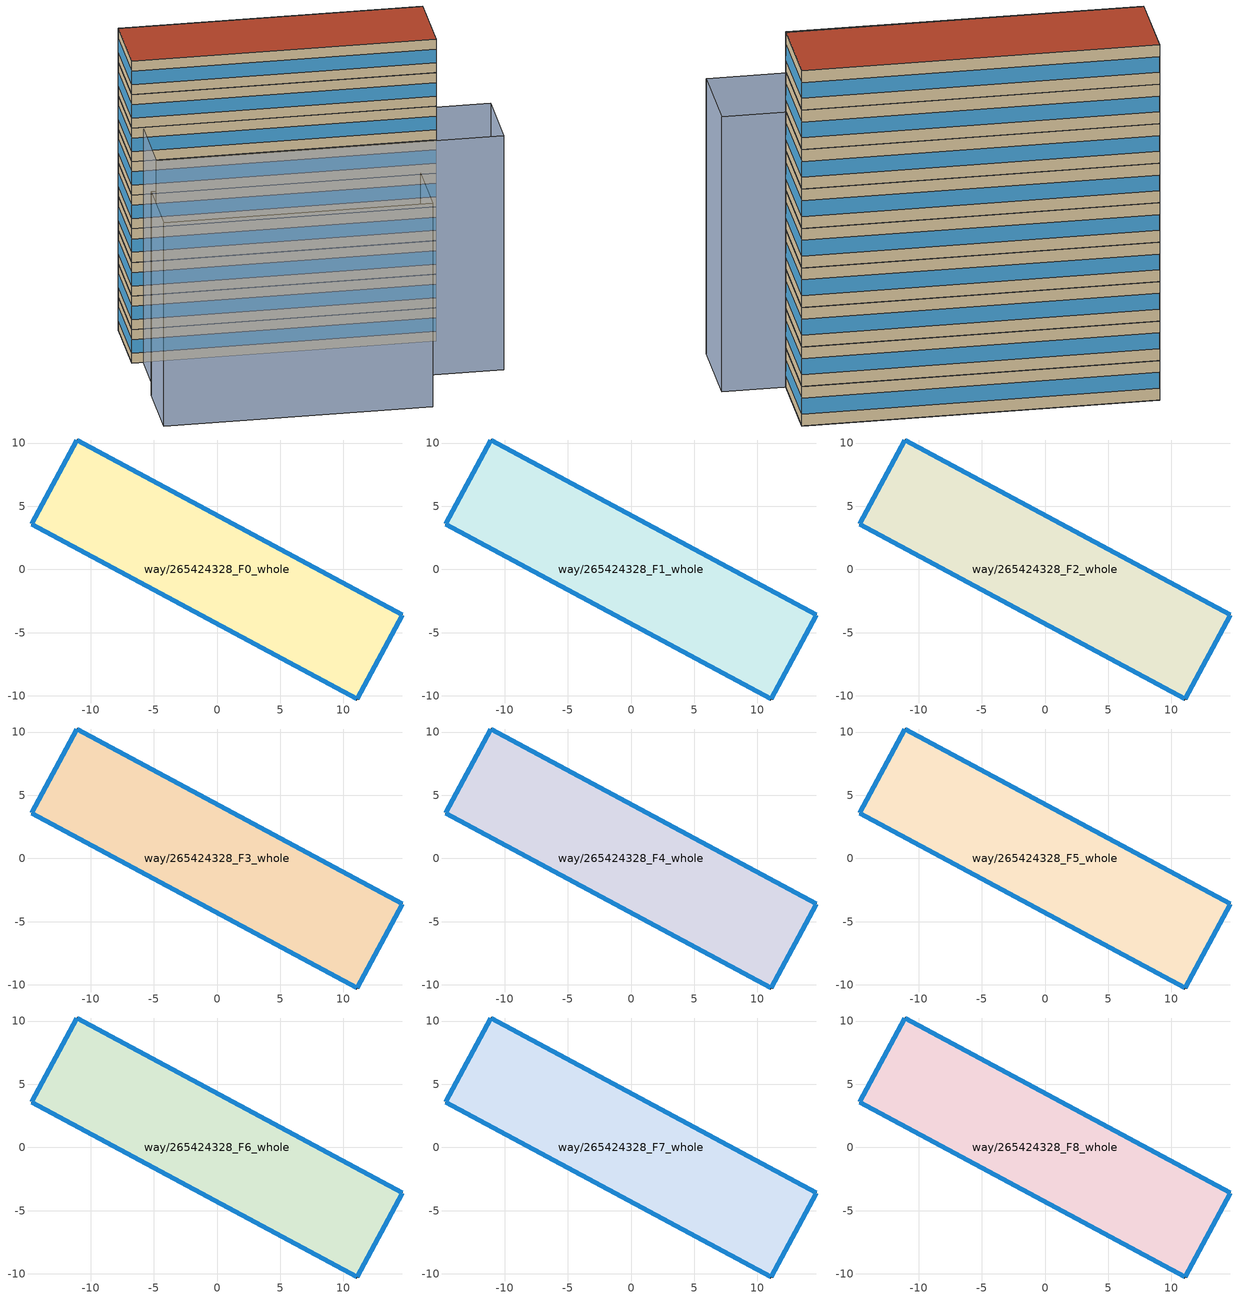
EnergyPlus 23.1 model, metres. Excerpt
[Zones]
way/265424328_F0_whole
 floor ground (Floor_Construction): 11.08,-10.24 14.65,-3.6 -11.08,10.24 -14.65,3.6 z0
 wall outside (Wall_Construction): 14.65,-3.6 11.08,-10.24 -14.65,3.6 -11.08,10.24 14.65,-3.6 z0:3.5
 window (Window_Construction): 14.65,-3.61 11.08,-10.24 / 11.07,-10.23 -14.64,3.6 / -14.65,3.61 -11.08,10.24 / -11.07,10.23 14.64,-3.6 z1.05:2.45
way/265424328_F1_whole
 floor to way/265424328_F0_whole (Floor_Construction): 11.08,-10.24 14.65,-3.6 -11.08,10.24 -14.65,3.6 z3.5
 wall outside (Wall_Construction): 14.65,-3.6 11.08,-10.24 -14.65,3.6 -11.08,10.24 14.65,-3.6 z3.5:7
 window (Window_Construction): 14.65,-3.61 11.08,-10.24 / 11.07,-10.23 -14.64,3.6 / -14.65,3.61 -11.08,10.24 / -11.07,10.23 14.64,-3.6 z4.55:5.95
way/265424328_F2_whole
 floor to way/265424328_F1_whole (Floor_Construction): 11.08,-10.24 14.65,-3.6 -11.08,10.24 -14.65,3.6 z7
 wall outside (Wall_Construction): 14.65,-3.6 11.08,-10.24 -14.65,3.6 -11.08,10.24 14.65,-3.6 z7:10.5
 window (Window_Construction): 14.65,-3.61 11.08,-10.24 / 11.07,-10.23 -14.64,3.6 / -14.65,3.61 -11.08,10.24 / -11.07,10.23 14.64,-3.6 z8.05:9.45
way/265424328_F3_whole
 floor to way/265424328_F2_whole (Floor_Construction): 11.08,-10.24 14.65,-3.6 -11.08,10.24 -14.65,3.6 z10.5
 wall outside (Wall_Construction): 14.65,-3.6 11.08,-10.24 -14.65,3.6 -11.08,10.24 14.65,-3.6 z10.5:14
 window (Window_Construction): 14.65,-3.61 11.08,-10.24 / 11.07,-10.23 -14.64,3.6 / -14.65,3.61 -11.08,10.24 / -11.07,10.23 14.64,-3.6 z11.55:12.95
way/265424328_F4_whole
 floor to way/265424328_F3_whole (Floor_Construction): 11.08,-10.24 14.65,-3.6 -11.08,10.24 -14.65,3.6 z14
 wall outside (Wall_Construction): 14.65,-3.6 11.08,-10.24 -14.65,3.6 -11.08,10.24 14.65,-3.6 z14:17.5
 window (Window_Construction): 14.65,-3.61 11.08,-10.24 / 11.07,-10.23 -14.64,3.6 / -14.65,3.61 -11.08,10.24 / -11.07,10.23 14.64,-3.6 z15.05:16.45
way/265424328_F5_whole
 floor to way/265424328_F4_whole (Floor_Construction): 11.08,-10.24 14.65,-3.6 -11.08,10.24 -14.65,3.6 z17.5
 wall outside (Wall_Construction): 14.65,-3.6 11.08,-10.24 -14.65,3.6 -11.08,10.24 14.65,-3.6 z17.5:21
 window (Window_Construction): 14.65,-3.61 11.08,-10.24 / 11.07,-10.23 -14.64,3.6 / -14.65,3.61 -11.08,10.24 / -11.07,10.23 14.64,-3.6 z18.55:19.95
way/265424328_F6_whole
 floor to way/265424328_F5_whole (Floor_Construction): 11.08,-10.24 14.65,-3.6 -11.08,10.24 -14.65,3.6 z21
 wall outside (Wall_Construction): 14.65,-3.6 11.08,-10.24 -14.65,3.6 -11.08,10.24 14.65,-3.6 z21:24.5
 window (Window_Construction): 14.65,-3.61 11.08,-10.24 / 11.07,-10.23 -14.64,3.6 / -14.65,3.61 -11.08,10.24 / -11.07,10.23 14.64,-3.6 z22.05:23.45
way/265424328_F7_whole
 floor to way/265424328_F6_whole (Floor_Construction): 11.08,-10.24 14.65,-3.6 -11.08,10.24 -14.65,3.6 z24.5
 wall outside (Wall_Construction): 14.65,-3.6 11.08,-10.24 -14.65,3.6 -11.08,10.24 14.65,-3.6 z24.5:28
 window (Window_Construction): 14.65,-3.61 11.08,-10.24 / 11.07,-10.23 -14.64,3.6 / -14.65,3.61 -11.08,10.24 / -11.07,10.23 14.64,-3.6 z25.55:26.95
way/265424328_F8_whole
 floor to way/265424328_F7_whole (Floor_Construction): 11.08,-10.24 14.65,-3.6 -11.08,10.24 -14.65,3.6 z28
 wall outside (Wall_Construction): 14.65,-3.6 11.08,-10.24 -14.65,3.6 -11.08,10.24 14.65,-3.6 z28:31.5
 window (Window_Construction): 14.65,-3.61 11.08,-10.24 / 11.07,-10.23 -14.64,3.6 / -14.65,3.61 -11.08,10.24 / -11.07,10.23 14.64,-3.6 z29.05:30.45
 roof outside (Roof_Construction): 14.65,-3.6 11.08,-10.24 -14.65,3.6 -11.08,10.24 z31.5
shading: -17.61,-3.19 5.09,-15.42 / 5.09,-15.42 1.76,-21.61 / 1.76,-21.61 -20.95,-9.38 / -20.95,-9.38 -17.61,-3.19 z0:21.2; -13.68,3.09 15.67,-12.71 / 15.67,-12.71 12.16,-19.23 / 12.16,-19.23 -17.19,-3.42 / -17.19,-3.42 -13.68,3.09 z0:24.4
[Building]
OpenUBEM_Building: North Axis=0; Terrain=City; Solar Distribution=FullExterior
[Site:Location]
New.York-Central.Park.Obs-Belvedere.Castle: Latitude=40.77889; Longitude=-73.9692; Time Zone=-5; Elevation=48
[SizingPeriod:WeatherFileDays]
AnnualSizingPeriod: Begin Month=1; Begin Day of Month=1; End Month=12; End Day of Month=31; Day of Week for Start Day=Monday; Use Weather File Daylight Saving Period=No; Use Weather File Rain and Snow Indicators=No
[SITE:WATERMAINSTEMPERATURE]
Calculation Method=CorrelationFromWeatherFile
[MATERIAL:NOMASS] Roughness=MediumRough; Thermal Absorptance=0.9; Solar Absorptance=0.7; Visible Absorptance=0.7
Name | Thermal Resistance
Roof_Assembly | 5.31915
Wall_Assembly | 1.73913
Floor_Assembly | 1.94932
[WINDOWMATERIAL:SIMPLEGLAZINGSYSTEM]
Window_Material: UFactor=3.236; Solar Heat Gain Coefficient=0.36; Visible Transmittance=0.6
[CONSTRUCTION]
Roof_Construction: Roof_Assembly
Wall_Construction: Wall_Assembly
Floor_Construction: Floor_Assembly
Window_Construction: Window_Material
[ZONE] Type=1; Multiplier=1; Ceiling Height=autocalculate; Volume=autocalculate; Floor Area=autocalculate; Part of Total Floor Area=Yes
way/265424328_F0_whole; way/265424328_F1_whole; way/265424328_F2_whole; way/265424328_F3_whole; way/265424328_F4_whole; way/265424328_F5_whole; way/265424328_F6_whole; way/265424328_F7_whole; way/265424328_F8_whole
[PEOPLE] Number of People Schedule=Occupancy_Schedule_SmallOffice; Number of People Calculation Method=People/Area; People per Floor Area=0.0538213; Fraction Radiant=0.3; Sensible Heat Fraction=autocalculate; Activity Level Schedule=Activity_Level; Carbon Dioxide Generation Rate=3.82e-08; Enable ASHRAE 55 Comfort Warnings=No; Mean Radiant Temperature Calculation Type=ZoneAveraged; Clothing Insulation Calculation Method=ClothingInsulationSchedule; Cold Stress Temperature Threshold=15.56; Heat Stress Temperature Threshold=30
Name | Zone or ZoneList or Space or SpaceList
People_way/265424328_F0_whole | way/265424328_F0_whole
People_way/265424328_F1_whole | way/265424328_F1_whole
People_way/265424328_F2_whole | way/265424328_F2_whole
People_way/265424328_F3_whole | way/265424328_F3_whole
People_way/265424328_F4_whole | way/265424328_F4_whole
People_way/265424328_F5_whole | way/265424328_F5_whole
People_way/265424328_F6_whole | way/265424328_F6_whole
People_way/265424328_F7_whole | way/265424328_F7_whole
People_way/265424328_F8_whole | way/265424328_F8_whole
[LIGHTS] Schedule=Lighting_Schedule_SmallOffice; Design Level Calculation Method=Watts/Area; Watts per Zone Floor Area=10.76; Return Air Fraction=0; Fraction Radiant=0.42; Fraction Visible=0; Fraction Replaceable=1; EndUse Subcategory=General; Return Air Fraction Calculated from Plenum Temperature=No; Return Air Fraction Function of Plenum Temperature Coefficient 1=0; Return Air Fraction Function of Plenum Temperature Coefficient 2=0
Name | Zone or ZoneList or Space or SpaceList
Lights_way/265424328_F0_whole | way/265424328_F0_whole
Lights_way/265424328_F1_whole | way/265424328_F1_whole
Lights_way/265424328_F2_whole | way/265424328_F2_whole
Lights_way/265424328_F3_whole | way/265424328_F3_whole
Lights_way/265424328_F4_whole | way/265424328_F4_whole
Lights_way/265424328_F5_whole | way/265424328_F5_whole
Lights_way/265424328_F6_whole | way/265424328_F6_whole
Lights_way/265424328_F7_whole | way/265424328_F7_whole
Lights_way/265424328_F8_whole | way/265424328_F8_whole
[ELECTRICEQUIPMENT] Schedule=Equipment_Schedule_SmallOffice; Design Level Calculation Method=Watts/Area; Watts per Zone Floor Area=6.78; Fraction Latent=0; Fraction Radiant=0.5; Fraction Lost=0; EndUse Subcategory=General
Name | Zone or ZoneList or Space or SpaceList
Equipment_way/265424328_F0_whole | way/265424328_F0_whole
Equipment_way/265424328_F1_whole | way/265424328_F1_whole
Equipment_way/265424328_F2_whole | way/265424328_F2_whole
Equipment_way/265424328_F3_whole | way/265424328_F3_whole
Equipment_way/265424328_F4_whole | way/265424328_F4_whole
Equipment_way/265424328_F5_whole | way/265424328_F5_whole
Equipment_way/265424328_F6_whole | way/265424328_F6_whole
Equipment_way/265424328_F7_whole | way/265424328_F7_whole
Equipment_way/265424328_F8_whole | way/265424328_F8_whole
[ZONEINFILTRATION:DESIGNFLOWRATE] Schedule=Infiltration_Schedule_SmallOffice; Design Flow Rate Calculation Method=Flow/ExteriorWallArea; Flow Rate per Exterior Surface Area=0.000285; Constant Term Coefficient=1; Temperature Term Coefficient=0; Velocity Term Coefficient=0; Velocity Squared Term Coefficient=0
Name | Zone or ZoneList or Space or SpaceList
Infiltration_way/265424328_F0_whole | way/265424328_F0_whole
Infiltration_way/265424328_F1_whole | way/265424328_F1_whole
Infiltration_way/265424328_F2_whole | way/265424328_F2_whole
Infiltration_way/265424328_F3_whole | way/265424328_F3_whole
Infiltration_way/265424328_F4_whole | way/265424328_F4_whole
Infiltration_way/265424328_F5_whole | way/265424328_F5_whole
Infiltration_way/265424328_F6_whole | way/265424328_F6_whole
Infiltration_way/265424328_F7_whole | way/265424328_F7_whole
Infiltration_way/265424328_F8_whole | way/265424328_F8_whole
[HVACTEMPLATE:THERMOSTAT] Heating Setpoint Schedule=Heating_Setpoint_SmallOffice; Cooling Setpoint Schedule=Cooling_Setpoint_SmallOffice
way/265424328_F0_whole_Thermostat; way/265424328_F1_whole_Thermostat; way/265424328_F2_whole_Thermostat; way/265424328_F3_whole_Thermostat; way/265424328_F4_whole_Thermostat; way/265424328_F5_whole_Thermostat; way/265424328_F6_whole_Thermostat; way/265424328_F7_whole_Thermostat; way/265424328_F8_whole_Thermostat
[HVACTEMPLATE:ZONE:UNITARY] Supply Air Maximum Flow Rate=autosize; Outdoor Air Method=Flow/Person; Outdoor Air Flow Rate per Person=0.01; Outdoor Air Flow Rate per Zone Floor Area=0; Outdoor Air Flow Rate per Zone=0; Baseboard Heating Type=None; Baseboard Heating Capacity=autosize; Zone Cooling Design Supply Air Temperature Input Method=SystemSupplyAirTemperature; Zone Cooling Design Supply Air Temperature=12.8; Zone Cooling Design Supply Air Temperature Difference=11.11; Zone Heating Design Supply Air Temperature Input Method=SystemSupplyAirTemperature; Zone Heating Design Supply Air Temperature=50; Zone Heating Design Supply Air Temperature Difference=30
Name | Template Unitary System | Template Thermostat
way/265424328_F0_whole | way/265424328_F0_whole_HP_Sys | way/265424328_F0_whole_Thermostat
way/265424328_F1_whole | way/265424328_F1_whole_HP_Sys | way/265424328_F1_whole_Thermostat
way/265424328_F2_whole | way/265424328_F2_whole_HP_Sys | way/265424328_F2_whole_Thermostat
way/265424328_F3_whole | way/265424328_F3_whole_HP_Sys | way/265424328_F3_whole_Thermostat
way/265424328_F4_whole | way/265424328_F4_whole_HP_Sys | way/265424328_F4_whole_Thermostat
way/265424328_F5_whole | way/265424328_F5_whole_HP_Sys | way/265424328_F5_whole_Thermostat
way/265424328_F6_whole | way/265424328_F6_whole_HP_Sys | way/265424328_F6_whole_Thermostat
way/265424328_F7_whole | way/265424328_F7_whole_HP_Sys | way/265424328_F7_whole_Thermostat
way/265424328_F8_whole | way/265424328_F8_whole_HP_Sys | way/265424328_F8_whole_Thermostat
[HVACTEMPLATE:SYSTEM:UNITARYHEATPUMP:AIRTOAIR] Cooling Supply Air Flow Rate=autosize; Heating Supply Air Flow Rate=autosize; No Load Supply Air Flow Rate=autosize; Supply Fan Placement=BlowThrough; Supply Fan Total Efficiency=0.55575; Supply Fan Delta Pressure=622.5; Supply Fan Motor Efficiency=0.9; Supply Fan Motor in Air Stream Fraction=1; Cooling Coil Type=SingleSpeedDX; Cooling Design Supply Air Temperature=12.8; Cooling Coil Gross Rated Total Capacity=autosize; Cooling Coil Gross Rated Sensible Heat Ratio=autosize; Cooling Coil Gross Rated COP=4.52885; Heat Pump Heating Coil Type=SingleSpeedDXHeatPump; Heating Design Supply Air Temperature=50; Heat Pump Heating Coil Gross Rated Capacity=autosize; Heat Pump Heating Coil Rated COP=2.75; Heat Pump Heating Minimum Outdoor DryBulb Temperature=-8; Heat Pump Defrost Maximum Outdoor DryBulb Temperature=5; Heat Pump Defrost Strategy=ReverseCycle; Heat Pump Defrost Control=Timed; Heat Pump Defrost Time Period Fraction=0.058333; Supplemental Heating Coil Type=Gas; Supplemental Heating Coil Capacity=autosize; Supplemental Heating Coil Maximum Outdoor DryBulb Temperature=21; Supplemental Gas Heating Coil Efficiency=0.84; Supplemental Gas Heating Coil Parasitic Electric Load=0; Maximum Outdoor Air Flow Rate=autosize; Minimum Outdoor Air Flow Rate=autosize; Economizer Type=DifferentialDryBulb; Economizer Lockout=NoLockout; Night Cycle Control=StayOff; Heat Recovery Type=None; Sensible Heat Recovery Effectiveness=0.7; Latent Heat Recovery Effectiveness=0.65; Humidifier Type=None; Humidifier Rated Capacity=1e-06; Humidifier Rated Electric Power=autosize; Humidifier Setpoint=30; Return Fan=No; Return Fan Total Efficiency=0.7; Return Fan Delta Pressure=500; Return Fan Motor Efficiency=0.9; Return Fan Motor in Air Stream Fraction=1
Name | Control Zone or Thermostat Location
way/265424328_F0_whole_HP_Sys | way/265424328_F0_whole
way/265424328_F1_whole_HP_Sys | way/265424328_F1_whole
way/265424328_F2_whole_HP_Sys | way/265424328_F2_whole
way/265424328_F3_whole_HP_Sys | way/265424328_F3_whole
way/265424328_F4_whole_HP_Sys | way/265424328_F4_whole
way/265424328_F5_whole_HP_Sys | way/265424328_F5_whole
way/265424328_F6_whole_HP_Sys | way/265424328_F6_whole
way/265424328_F7_whole_HP_Sys | way/265424328_F7_whole
way/265424328_F8_whole_HP_Sys | way/265424328_F8_whole
[WATERHEATER:MIXED]
DHW_Heater_SmallOffice: Tank Volume=0.3785; Setpoint Temperature Schedule=OpenUBEM_DHW_Setpoint; Deadband Temperature Difference=0; Heater Control Type=Cycle; Heater Maximum Capacity=2567; Heater Ignition Minimum Flow Rate=0; Heater Ignition Delay=0; Heater Fuel Type=Electricity; Heater Thermal Efficiency=1; Off Cycle Parasitic Fuel Consumption Rate=0; Off Cycle Parasitic Fuel Type=Electricity; Off Cycle Parasitic Heat Fraction to Tank=0; On Cycle Parasitic Fuel Consumption Rate=0; On Cycle Parasitic Heat Fraction to Tank=0; Ambient Temperature Indicator=Zone; Ambient Temperature Zone=way/265424328_F0_whole; Off Cycle Loss Coefficient to Ambient Temperature=2.01; Off Cycle Loss Fraction to Zone=1; On Cycle Loss Coefficient to Ambient Temperature=2.01; On Cycle Loss Fraction to Zone=1; Peak Use Flow Rate=7.43229e-06; Use Flow Rate Fraction Schedule=OpenUBEM_DHW_FlowFrac_SmallOffice; Use Side Effectiveness=1; Source Side Effectiveness=1; Use Side Design Flow Rate=autosize; Source Side Design Flow Rate=autosize; Indirect Water Heating Recovery Time=1.5; Source Side Flow Control Mode=IndirectHeatPrimarySetpoint; EndUse Subcategory=DHW
[WATERUSE:EQUIPMENT]
DHW_WaterUse_SmallOffice: EndUse Subcategory=DHW; Peak Flow Rate=7.43229e-06; Flow Rate Fraction Schedule=OpenUBEM_DHW_FlowFrac_SmallOffice; Target Temperature Schedule=OpenUBEM_DHW_Setpoint; Zone=way/265424328_F0_whole; Sensible Fraction Schedule=OpenUBEM_DHW_SensibleFrac; Latent Fraction Schedule=OpenUBEM_DHW_LatentFrac
[WATERUSE:CONNECTIONS]
DHW_WaterConn_SmallOffice: Hot Water Supply Temperature Schedule=OpenUBEM_DHW_Setpoint; Drain Water Heat Exchanger Type=None; Drain Water Heat Exchanger Destination=Plant; Water Use Equipment 1=DHW_WaterUse_SmallOffice
[SCHEDULE:COMPACT]
Occupancy_Schedule_SmallOffice: Through: 12/31, For: Weekdays, Until: 06:00, 0, Until: 07:00, 0.1, Until: 08:00, 0.2, Until: 12:00, 0.95, Until: 13:00, 0.5, Until: 17:00, 0.95, Until: 18:00, 0.3, Until: 22:00, 0.1, Until: 24:00, 0.05, For: Saturday, Until: 06:00, 0, Until: 08:00, 0.1, Until: 12:00, 0.3, Until: 17:00, 0.1, Until: 19:00, 0.05, Until: 24:00, 0, For: AllOtherDays, Until: 06:00, 0, Until: 18:00, 0.05, Until: 24:00, 0
Lighting_Schedule_SmallOffice: Through: 12/31, For: Weekdays, Until: 05:00, 0.04184, Until: 07:00, 0.08368, Until: 08:00, 0.25105, Until: 17:00, 0.75314, Until: 18:00, 0.41841, Until: 20:00, 0.25105, Until: 22:00, 0.16736, Until: 23:00, 0.08368, Until: 24:00, 0.04184, For: Saturday, Until: 06:00, 0.04184, Until: 08:00, 0.08368, Until: 12:00, 0.25105, Until: 17:00, 0.12552, Until: 24:00, 0.04184, For: AllOtherDays, Until: 24:00, 0.04184
Equipment_Schedule_SmallOffice: Through: 12/31, For: Weekdays, Until: 06:00, 0.307674, Until: 08:00, 0.381235, Until: 12:00, 0.857778, Until: 13:00, 0.76247, Until: 17:00, 0.857778, Until: 18:00, 0.476543, Until: 24:00, 0.381235, For: Saturday, Until: 06:00, 0.230755, Until: 08:00, 0.381235, Until: 12:00, 0.476543, Until: 17:00, 0.33358, Until: 19:00, 0.285926, Until: 24:00, 0.230755, For: AllOtherDays, Until: 06:00, 0.230755, Until: 18:00, 0.285926, Until: 24:00, 0.230755
Heating_Setpoint_SmallOffice: Through: 12/31, For: Weekdays, Until: 06:00, 15.6, Until: 07:00, 21.1, Until: 08:00, 21.1, Until: 12:00, 21.1, Until: 13:00, 21.1, Until: 17:00, 21.1, Until: 19:00, 21.1, Until: 24:00, 15.6, For: Saturday, Until: 06:00, 15.6, Until: 08:00, 21.1, Until: 12:00, 21.1, Until: 17:00, 21.1, Until: 19:00, 21.1, Until: 24:00, 15.6, For: AllOtherDays, Until: 06:00, 15.6, Until: 18:00, 21.1, Until: 24:00, 15.6
Cooling_Setpoint_SmallOffice: Through: 12/31, For: Weekdays, Until: 06:00, 29.4, Until: 07:00, 23.9, Until: 08:00, 23.9, Until: 12:00, 23.9, Until: 13:00, 23.9, Until: 17:00, 23.9, Until: 18:00, 23.9, Until: 22:00, 23.9, Until: 24:00, 23.9, For: Saturday, Until: 06:00, 29.4, Until: 08:00, 23.9, Until: 12:00, 23.9, Until: 17:00, 23.9, Until: 19:00, 23.9, Until: 24:00, 29.4, For: AllOtherDays, Until: 06:00, 29.4, Until: 18:00, 23.9, Until: 24:00, 29.4
Infiltration_Schedule_SmallOffice: Through: 12/31, For: Weekdays, Until: 06:00, 1, Until: 07:00, 0.25, Until: 08:00, 0.25, Until: 12:00, 0.25, Until: 13:00, 0.25, Until: 17:00, 0.25, Until: 18:00, 0.25, Until: 22:00, 0.25, Until: 24:00, 0.25, For: Saturday, Until: 06:00, 1, Until: 08:00, 0.25, Until: 12:00, 0.25, Until: 17:00, 0.25, Until: 19:00, 0.25, Until: 24:00, 1, For: AllOtherDays, Until: 06:00, 1, Until: 18:00, 0.25, Until: 24:00, 1
[Schedule:Constant]
Activity_Level: Hourly Value=120
[SCHEDULE:CONSTANT]
Name | Hourly Value
OpenUBEM_DHW_Setpoint | 60
OpenUBEM_DHW_FlowFrac_SmallOffice | 0.236274
OpenUBEM_DHW_SensibleFrac | 0.2
OpenUBEM_DHW_LatentFrac | 0.05
